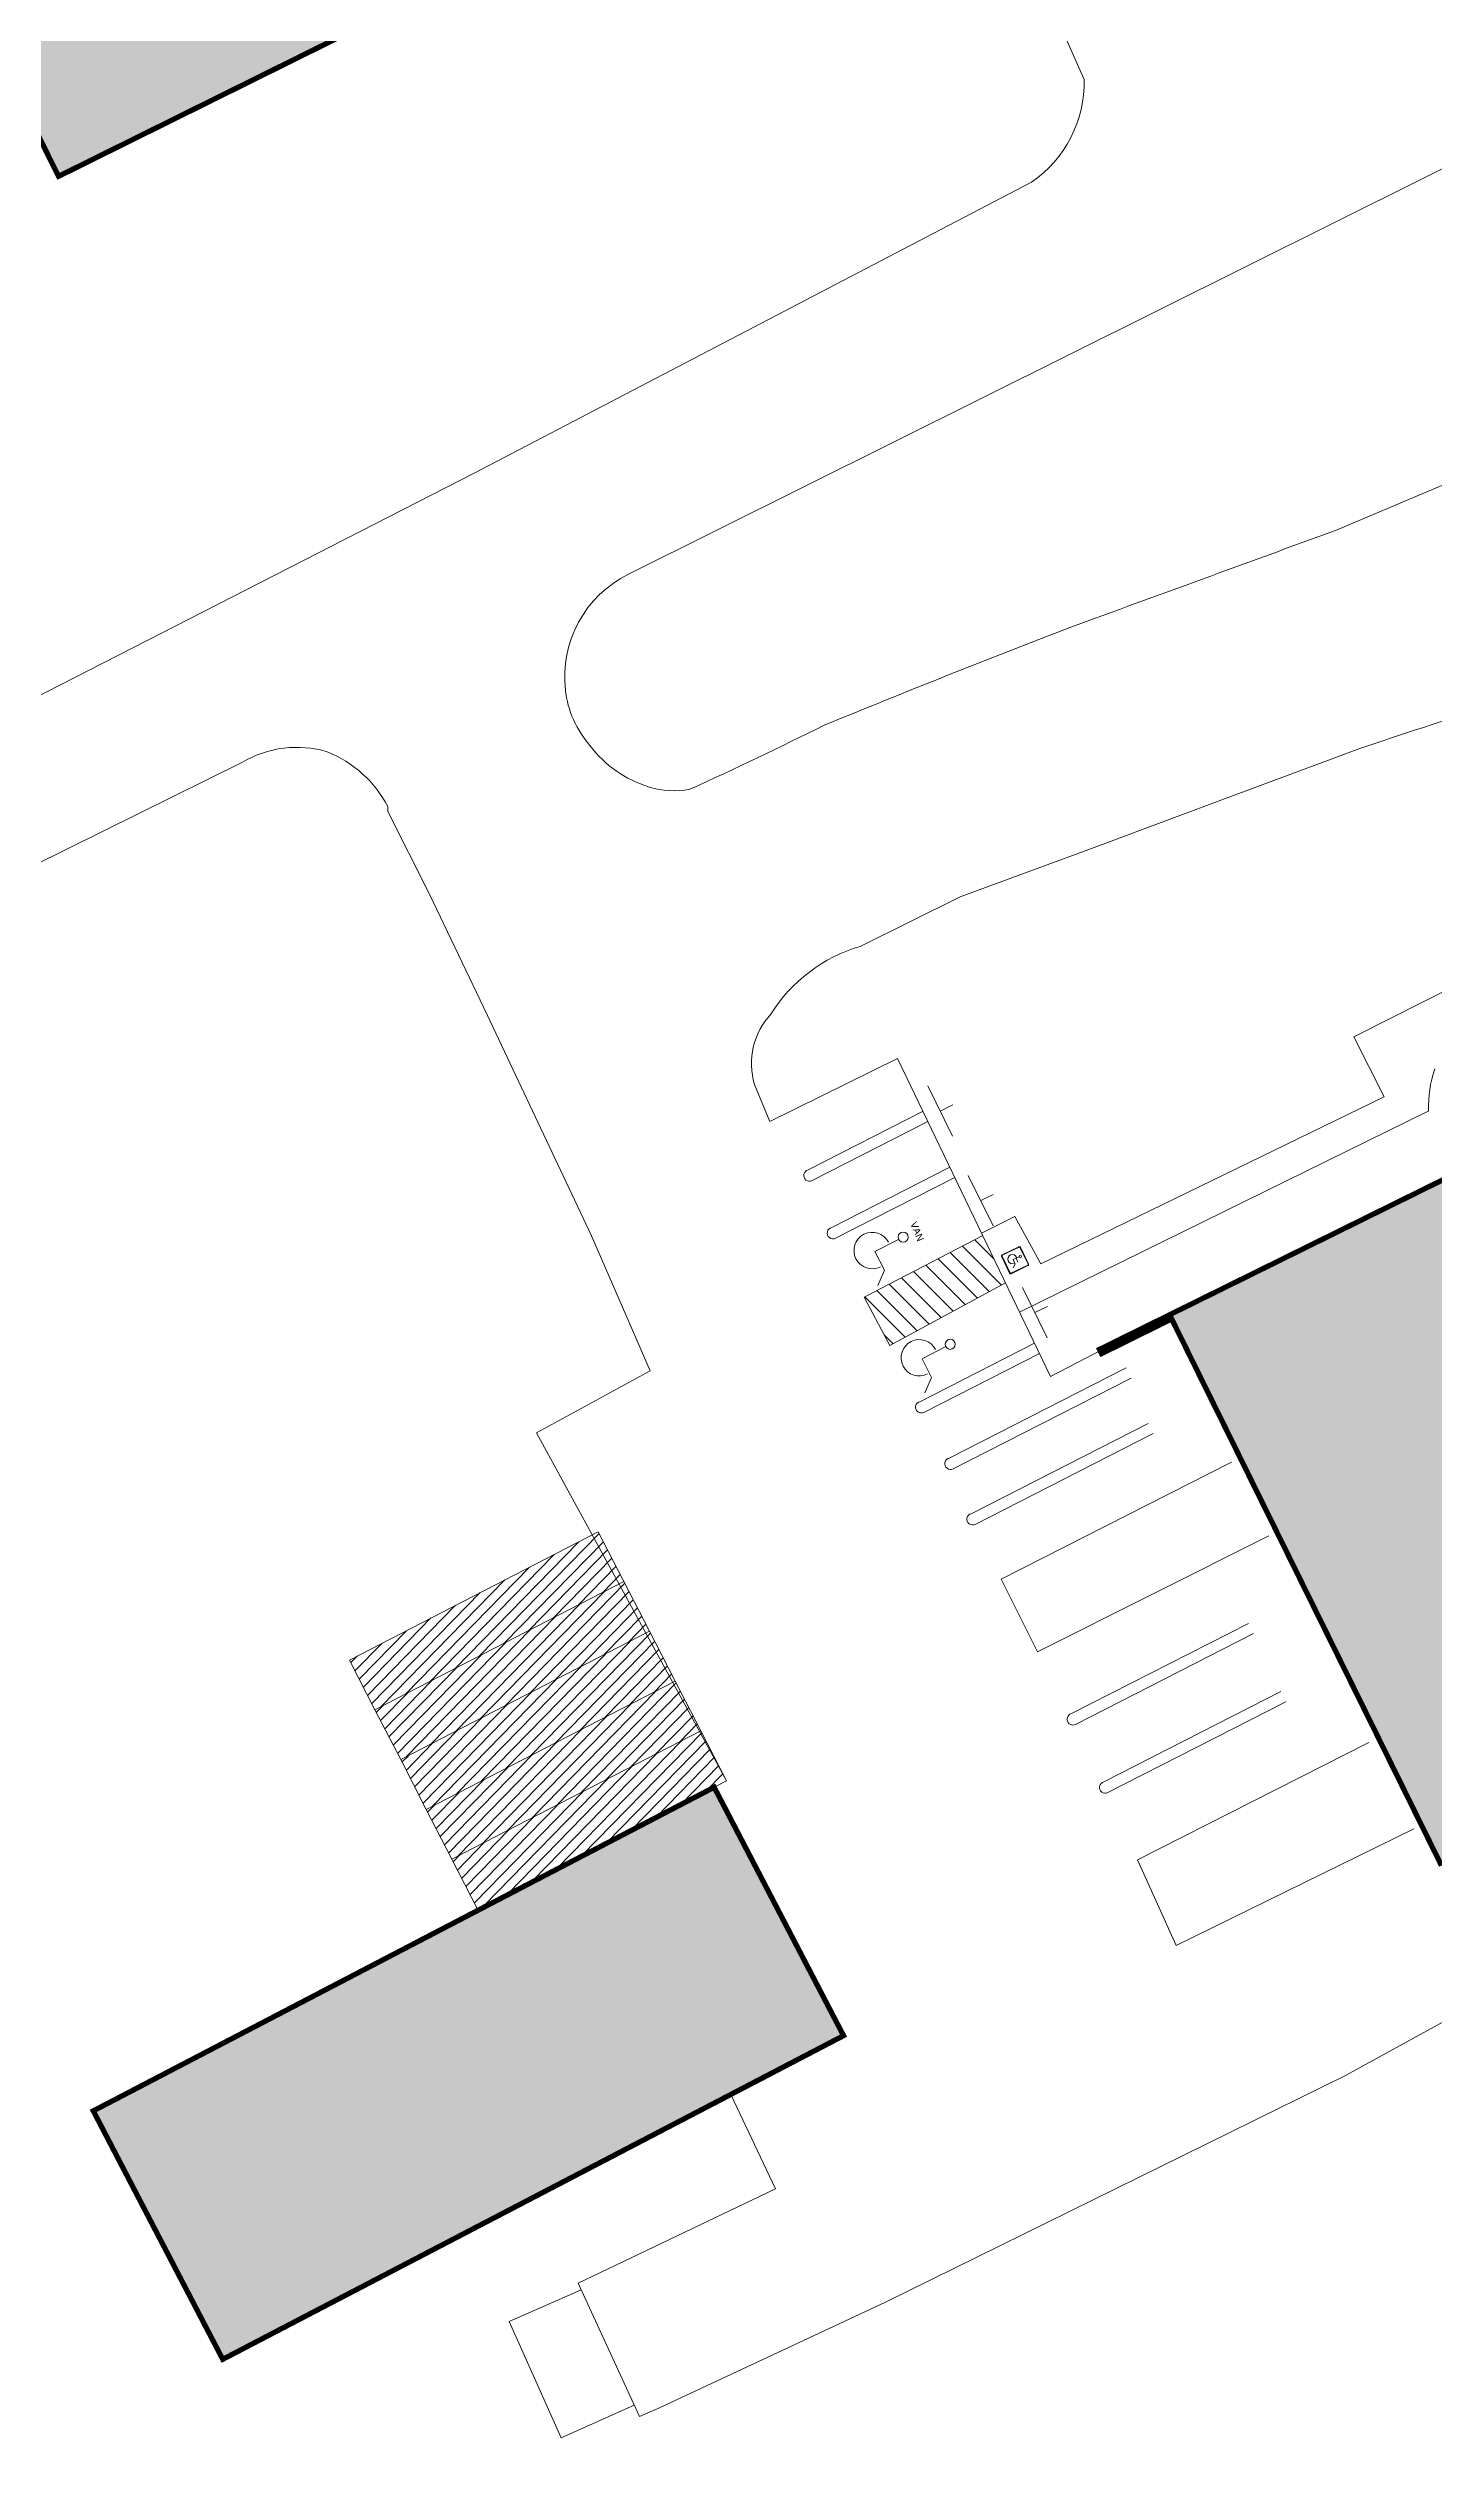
# Model space of a CAD drawing. Header units: feet. Extents: x 6763715 to 6770513, y 1886699 to 1891873.
# Drawn here: x 6764288.9 to 6764487, y 1890585.1 to 1890929.4 of the extents above; entities that cross this region are included whole.
import ezdxf

# ---------------------------------------------------------------- set-up
doc = ezdxf.new("R2010")
doc.units = ezdxf.units.FT
doc.header["$LTSCALE"] = 48
doc.header["$MEASUREMENT"] = 0
doc.linetypes.add('PHANTOM2', pattern=[1.25, 0.625, -0.125, 0.125, -0.125, 0.125, -0.125])
doc.layers.get('0').update_dxf_attribs({"lineweight": 0})
doc.layers.add('C-BLDG', color=7, linetype='Continuous')
for name, color, linetype, lineweight in [('C-BLDG-HTCH', 253, 'Continuous', 0), ('C-PKNG-STRP', 3, 'Continuous', 0), ('C-PROP', 7, 'PHANTOM2', 0), ('C-ROAD', 5, 'Continuous', 0), ('Crosswalk_Stripping', 3, 'Continuous', 0), ('Handicap signs', 5, 'Continuous', 0), ('L-SITE-WALK', 6, 'Continuous', 0), ('L-SITE-WALL', 32, 'Continuous', 0)]:
    doc.layers.add(name, color=color, linetype=linetype, lineweight=lineweight)
doc.styles.add('Campus_Base_Map_NEW$0$Site Plan$0$ARIAL3', font='arial.ttf', dxfattribs={"height": 100})

# ---------------------------------------------------------------- blocks, each defined once
blk = doc.blocks.new('Campus_Base_Map_NEW$0$S1')
for points in [[(-0.0833, 0), (0.0833, 0)], [(0, 0), (0, -0.0417)]]:
    blk.add_lwpolyline(points)
blk = doc.blocks.new('Campus_Base_Map_NEW$0$HANDI')
at = {"layer": 'Handicap signs', "lineweight": 0}
for p, q in [((0, 0.0791), (0, 0)), ((0, 0), (0.0625, 0)), ((0.0625, 0), (0.0941, -0.0386))]:
    blk.add_line(p, q, dxfattribs=at)
blk.add_circle((0, 0.0941), 0.015, dxfattribs=at)
blk.add_arc((-0.0062, -0.0062), 0.0541, 90, 0, dxfattribs=at)
blk = doc.blocks.new('Campus_Base_Map_NEW$0$Site Plan$0$HANDI')
for p, q in [((0, 0.079), (0, 0)), ((0, 0), (0.062, 0)), ((0.062, 0), (0.094, -0.039))]:
    blk.add_line(p, q)
blk.add_circle((0, 0.094), 0.015)
blk.add_arc((-0.006, -0.006), 0.0541, 90, 0)
blk = doc.blocks.new('Campus_Base_Map_NEW$0$handicap')
at = {"layer": 'C-PKNG-STRP'}
blk.add_line((563729.991, 157499.5), (563730.041, 157499.478), dxfattribs=at)
for points in [[(563729.849, 157499.398), (563730.056, 157499.316, 0.414214), (563730.074, 157499.324), (563730.156, 157499.53, 0.414214), (563730.148, 157499.548), (563729.942, 157499.63, 0.414214), (563729.924, 157499.622), (563729.842, 157499.416, 0.414214)], [(563729.852, 157499.404), (563730.059, 157499.322, 0.414214), (563730.068, 157499.326), (563730.149, 157499.533, 0.414214), (563730.146, 157499.542), (563729.939, 157499.624, 0.414214), (563729.93, 157499.62), (563729.848, 157499.413, 0.414214)]]:
    blk.add_lwpolyline(points, format="xyb", close=True, dxfattribs=at)
at = {"layer": 'C-PKNG-STRP', "rotation": 335.9749199039166}
blk.add_blockref('Campus_Base_Map_NEW$0$Site Plan$0$HANDI', (563729.975, 157499.464), dxfattribs=at)

msp = doc.modelspace()

# ---------------------------------------------------------------- hatches: boundary and pattern name
h = msp.add_hatch()
h.set_pattern_fill('ANSI31', color=256, scale=10, angle=0.6525)
h.set_pattern_definition([(45.652472967, (22009.2545, -76849.877), (-0.89389143728, 0.87376089313), [])])
h.paths.add_polyline_path([(6764335.61, 1890692.17), (6764371.17, 1890710.49), (6764367.51, 1890717.6), (6764331.95, 1890699.28)])
h = msp.add_hatch()
h.set_pattern_fill('ANSI31', color=256, scale=10, angle=0.6525)
h.set_pattern_definition([(45.652472967, (22012.9187, -76856.9886), (-0.89389143728, 0.87376089313), [])])
h.paths.add_polyline_path([(6764339.28, 1890685.06), (6764374.84, 1890703.38), (6764371.17, 1890710.49), (6764335.61, 1890692.17)])
h = msp.add_hatch()
h.set_pattern_fill('ANSI31', color=256, scale=10, angle=0.6525)
h.set_pattern_definition([(45.652472967, (22016.5828, -76864.1001), (-0.89389143728, 0.87376089313), [])])
h.paths.add_polyline_path([(6764342.94, 1890677.95), (6764378.5, 1890696.27), (6764374.84, 1890703.38), (6764339.28, 1890685.06)])
h = msp.add_hatch()
h.set_pattern_fill('ANSI31', color=256, scale=10, angle=0.6525)
h.set_pattern_definition([(45.652472967, (22020.247, -76871.2117), (-0.89389143728, 0.87376089313), [])])
h.paths.add_polyline_path([(6764346.61, 1890670.84), (6764382.16, 1890689.16), (6764378.5, 1890696.27), (6764342.94, 1890677.95)])
h = msp.add_hatch()
h.set_pattern_fill('ANSI31', color=256, scale=10, angle=0.6525)
h.set_pattern_definition([(45.652472967, (22023.9111, -76878.3232), (-0.89389143728, 0.87376089313), [])])
h.paths.add_polyline_path([(6764350.27, 1890663.72), (6764385.83, 1890682.05), (6764382.16, 1890689.16), (6764346.61, 1890670.84)])
at = {"layer": 'C-BLDG-HTCH'}
for points in [[(6764337.92, 1891062), (6764388.58, 1890959.78), (6764290.41, 1890911.12), (6764239.74, 1891013.33)], [(6764449.41, 1890747.98), (6764487.78, 1890670.27), (6764632.44, 1890741.7), (6764594.07, 1890819.4), (6764604.08, 1890824.35), (6764603.78, 1890824.95), (6764439.1, 1890743.63), (6764439.4, 1890743.03)], [(6764339.71, 1890658.02), (6764295.37, 1890634.91), (6764313.86, 1890599.44), (6764358.2, 1890622.54), (6764402.54, 1890645.65), (6764384.06, 1890681.12)]]:
    msp.add_hatch(color=256, dxfattribs=at).paths.add_polyline_path(points)
at = {"layer": 'Crosswalk_Stripping'}
h = msp.add_hatch(dxfattribs=at)
h.set_pattern_fill('ANSI31', color=256, scale=15, angle=90, style=0)
h.set_pattern_definition([(135, (-9e-11, 0), (-1.3258252147, -1.3258252147), [])])
h.paths.add_polyline_path([(6764422.43, 1890759.88), (6764405.48, 1890751.11), (6764409.15, 1890744.18), (6764425.65, 1890753.16)])

# ---------------------------------------------------------------- linework, layer by layer
for points in [[(6764335.61, 1890692.17), (6764371.17, 1890710.49), (6764367.51, 1890717.6), (6764331.95, 1890699.28)], [(6764339.28, 1890685.06), (6764374.84, 1890703.38), (6764371.17, 1890710.49), (6764335.61, 1890692.17)], [(6764342.94, 1890677.95), (6764378.5, 1890696.27), (6764374.84, 1890703.38), (6764339.28, 1890685.06)], [(6764346.61, 1890670.84), (6764382.16, 1890689.16), (6764378.5, 1890696.27), (6764342.94, 1890677.95)], [(6764350.27, 1890663.72), (6764385.83, 1890682.05), (6764382.16, 1890689.16), (6764346.61, 1890670.84)]]:
    msp.add_lwpolyline(points, close=True)
at = {"layer": 'C-BLDG', "const_width": 0.75}
for points in [[(6764337.92, 1891062), (6764388.58, 1890959.78), (6764290.41, 1890911.12), (6764239.74, 1891013.33)], [(6764449.41, 1890747.98), (6764487.78, 1890670.27), (6764632.44, 1890741.7), (6764594.07, 1890819.4), (6764604.08, 1890824.35), (6764603.78, 1890824.95), (6764439.1, 1890743.63), (6764439.4, 1890743.03), (6764449.41, 1890747.98)], [(6764339.71, 1890658.02), (6764295.37, 1890634.91), (6764313.86, 1890599.44), (6764358.2, 1890622.54), (6764402.54, 1890645.65), (6764384.06, 1890681.12)]]:
    msp.add_lwpolyline(points, close=True, dxfattribs=at)
at = {"layer": 'C-PKNG-STRP'}
for points in [[(6764414.6, 1890776.17), (6764398.05, 1890767.73, -1.131006), (6764397.49, 1890769.27), (6764413.9, 1890777.63)], [(6764418.44, 1890768.19), (6764401.4, 1890759.51, -1.131006), (6764400.85, 1890761.04), (6764417.73, 1890769.65)], [(6764430.51, 1890743.05), (6764414, 1890734.64, -1.131006), (6764413.45, 1890736.17), (6764429.81, 1890744.51)], [(6764443.63, 1890739.54), (6764418.2, 1890726.58, -1.131006), (6764417.64, 1890728.12), (6764442.91, 1890741)], [(6764446.77, 1890731.61), (6764421.34, 1890718.65, -1.131006), (6764420.79, 1890720.18), (6764446.06, 1890733.06)], [(6764461.09, 1890703.06), (6764435.66, 1890690.09, -1.131006), (6764435.1, 1890691.63), (6764460.37, 1890704.51)], [(6764465.72, 1890693.32), (6764440.29, 1890680.36, -1.131006), (6764439.73, 1890681.89), (6764465, 1890694.77)]]:
    msp.add_lwpolyline(points, format="xyb", dxfattribs=at)
for points in [[(6764425.65, 1890753.16), (6764409.15, 1890744.18), (6764405.48, 1890751.11), (6764422.43, 1890759.88)], [(6764463.28, 1890717.01), (6764430.25, 1890700.46), (6764425.06, 1890710.84), (6764457.94, 1890727.53)], [(6764483.98, 1890675.18), (6764450.06, 1890658.51), (6764444.54, 1890670.76), (6764477.56, 1890687.51)]]:
    msp.add_lwpolyline(points, dxfattribs=at)
at = {"layer": 'C-PROP', "ltscale": 0.02, "const_width": 6, "elevation": -178.8}
msp.add_lwpolyline([(6769012.67, 1888295.37, 0.136105), (6767938.83, 1887977.76, -0.282387), (6765535.01, 1887963.21), (6765125.2, 1887960.53), (6765008.26, 1888061.18), (6763829.05, 1890965.33), (6763828.78, 1890985.96), (6763983.43, 1891051.43), (6764153.83, 1890819.55), (6764199.85, 1890842), (6764151.8, 1891122.84, -0.016472), (6764351.86, 1891197.56, -0.000343), (6765614.04, 1891619.04, -0.151573), (6766084.72, 1891639.02, -0.00004), (6767109.8, 1891365.37), (6767424.22, 1891242.17)], format="xyb", dxfattribs=at)
at = {"layer": 'C-ROAD', "lineweight": 0}
for p, q in [((6764472.81, 1890860.57), (6764501.06, 1890872.53)), ((6764316.68, 1890827.46), (6764213.54, 1890776.55))]:
    msp.add_line(p, q, dxfattribs=at)
at = {"layer": 'C-ROAD'}
for points in [[(6764615.34, 1890974.96), (6764497.89, 1890917.09), (6764371.8, 1890854.31, 0.315549), (6764362.81, 1890837.78, 0.152249), (6764366.31, 1890829.86, 0.454455)], [(6764207.93, 1890800.38), (6764282.59, 1890834.39), (6764349.88, 1890868.78), (6764429.38, 1890910.27, 0.252095), (6764436.92, 1890924.94, 0.415433)], [(6764651.96, 1890770.33), (6764608.54, 1890859.62, 0.269013), (6764588.54, 1890872.81, 0.193461), (6764574.11, 1890869.18, -0.032547), (6764541.78, 1890852.35, -0.021334), (6764512.5, 1890841.54, -0.001704), (6764476.3, 1890829.45), (6764456.58, 1890822.08), (6764437.56, 1890815.02), (6764419.22, 1890808.27), (6764404.92, 1890801.17, 0.183609), (6764392.16, 1890791.51, 0.267491), (6764389.83, 1890781.47), (6764392.03, 1890776.16), (6764410.27, 1890785.18), (6764432.1, 1890739.75), (6764449.33, 1890748.69)], [(6764337.43, 1890821.15, 0.179433), (6764328.77, 1890828.96, 0.21039), (6764316.68, 1890827.46, -0.264328)]]:
    msp.add_lwpolyline(points, format="xyb", dxfattribs=at)
for points in [[(6764436.92, 1890924.94), (6764418.66, 1890965.98)], [(6764376.35, 1890592.54), (6764373.39, 1890591.27), (6764364.62, 1890610.31), (6764392.84, 1890623.76), (6764386.42, 1890637.25), (6764402.54, 1890645.65), (6764384.06, 1890681.12), (6764385.83, 1890682.05), (6764358.7, 1890731.72), (6764374.9, 1890740.57), (6764366.55, 1890759.87), (6764351.68, 1890791.3), (6764343.41, 1890808.61), (6764337.45, 1890820.45), (6764337.43, 1890821.15)], [(6764488.47, 1890669.43), (6764496.64, 1890652.24), (6764474.25, 1890639.95), (6764408.52, 1890607.61), (6764376.35, 1890592.54)]]:
    msp.add_lwpolyline(points, dxfattribs=at)
at = {"layer": 'C-ROAD', "lineweight": 0}
for centre, radius, start, end in [((6761472.81, 1899012.58), 8686.49, 289.937404, 290.203949), ((6765018.07, 1889329.95), 1625.02, 111.03263, 112.36358), ((6764113.96, 1891407.27), 641.69, 294.55271, 296.45018), ((6764379.64, 1890839.89), 16.69, 216.9563, 253.0501), ((6764378.35, 1890835.64), 12.25, 253.0501, 280.5778)]:
    msp.add_arc(centre, radius, start, end, dxfattribs=at)
at = {"layer": 'L-SITE-WALK', "lineweight": 0}
for points in [[(6764614.8, 1890846.74), (6764568.75, 1890824.26), (6764564.55, 1890832.51), (6764529.15, 1890815.22), (6764533.4, 1890806.59), (6764515.23, 1890797.34), (6764510.92, 1890806.14), (6764475.43, 1890788.25), (6764479.74, 1890779.7), (6764430.71, 1890755.86), (6764426.99, 1890762.59), (6764422.26, 1890760.23)], [(6764427.68, 1890748.95), (6764486.12, 1890777.7)]]:
    msp.add_lwpolyline(points, dxfattribs=at)
msp.add_arc((6764502.43, 1890778.35), 16.33, 160.9746, 182.3006, dxfattribs=at)
at = {"layer": 'L-SITE-WALL', "lineweight": 0}
msp.add_lwpolyline([(6764365.05, 1890609.38), (6764354.8, 1890604.82), (6764362.19, 1890588.23), (6764372.65, 1890592.88)], dxfattribs=at)

# ---------------------------------------------------------------- block references
at = {"layer": 'C-PKNG-STRP'}
for name, p, xscale, yscale, zscale, rotation in [('Campus_Base_Map_NEW$0$S1', (6764416.34, 1890777.66), 47.99999999999996, 47.99999999999996, 47.99999999999996, 116.3108708270891), ('Campus_Base_Map_NEW$0$S1', (6764422.13, 1890764.87), 47.99999999999989, 47.99999999999989, 47.99999999999989, 116.3108708155854), ('Campus_Base_Map_NEW$0$handicap', (508444.74, 5083989.73), 12, 12, 12, 317.3491931602626), ('Campus_Base_Map_NEW$0$S1', (6764429.87, 1890748.89), 48.00000000000018, 48.00000000000018, 48.00000000000018, 116.3108708139938)]:
    msp.add_blockref(name, p, dxfattribs=dict(at, xscale=xscale, yscale=yscale, zscale=zscale, rotation=rotation))
at = {"layer": 'Handicap signs'}
for p, xscale, yscale, zscale, rotation in [((6764407.03, 1890757.62), 47.99999999999997, 47.99999999999997, 47.99999999999997, 297.007147350251), ((6764413.76, 1890742.31), 47.99999999999998, 47.99999999999998, 47.99999999999998, 297.0071473550807)]:
    msp.add_blockref('Campus_Base_Map_NEW$0$HANDI', p, dxfattribs=dict(at, xscale=xscale, yscale=yscale, zscale=zscale, rotation=rotation))

# ---------------------------------------------------------------- texts
at = {"layer": 'Handicap signs', "insert": (6764413.05, 1890760.47), "char_height": 1, "width": 6.9186, "attachment_point": 5, "rotation": 292.5336, "style": 'Campus_Base_Map_NEW$0$Site Plan$0$ARIAL3'}
msp.add_mtext('VAN', dxfattribs=at)

doc.saveas('drawing.dxf')
